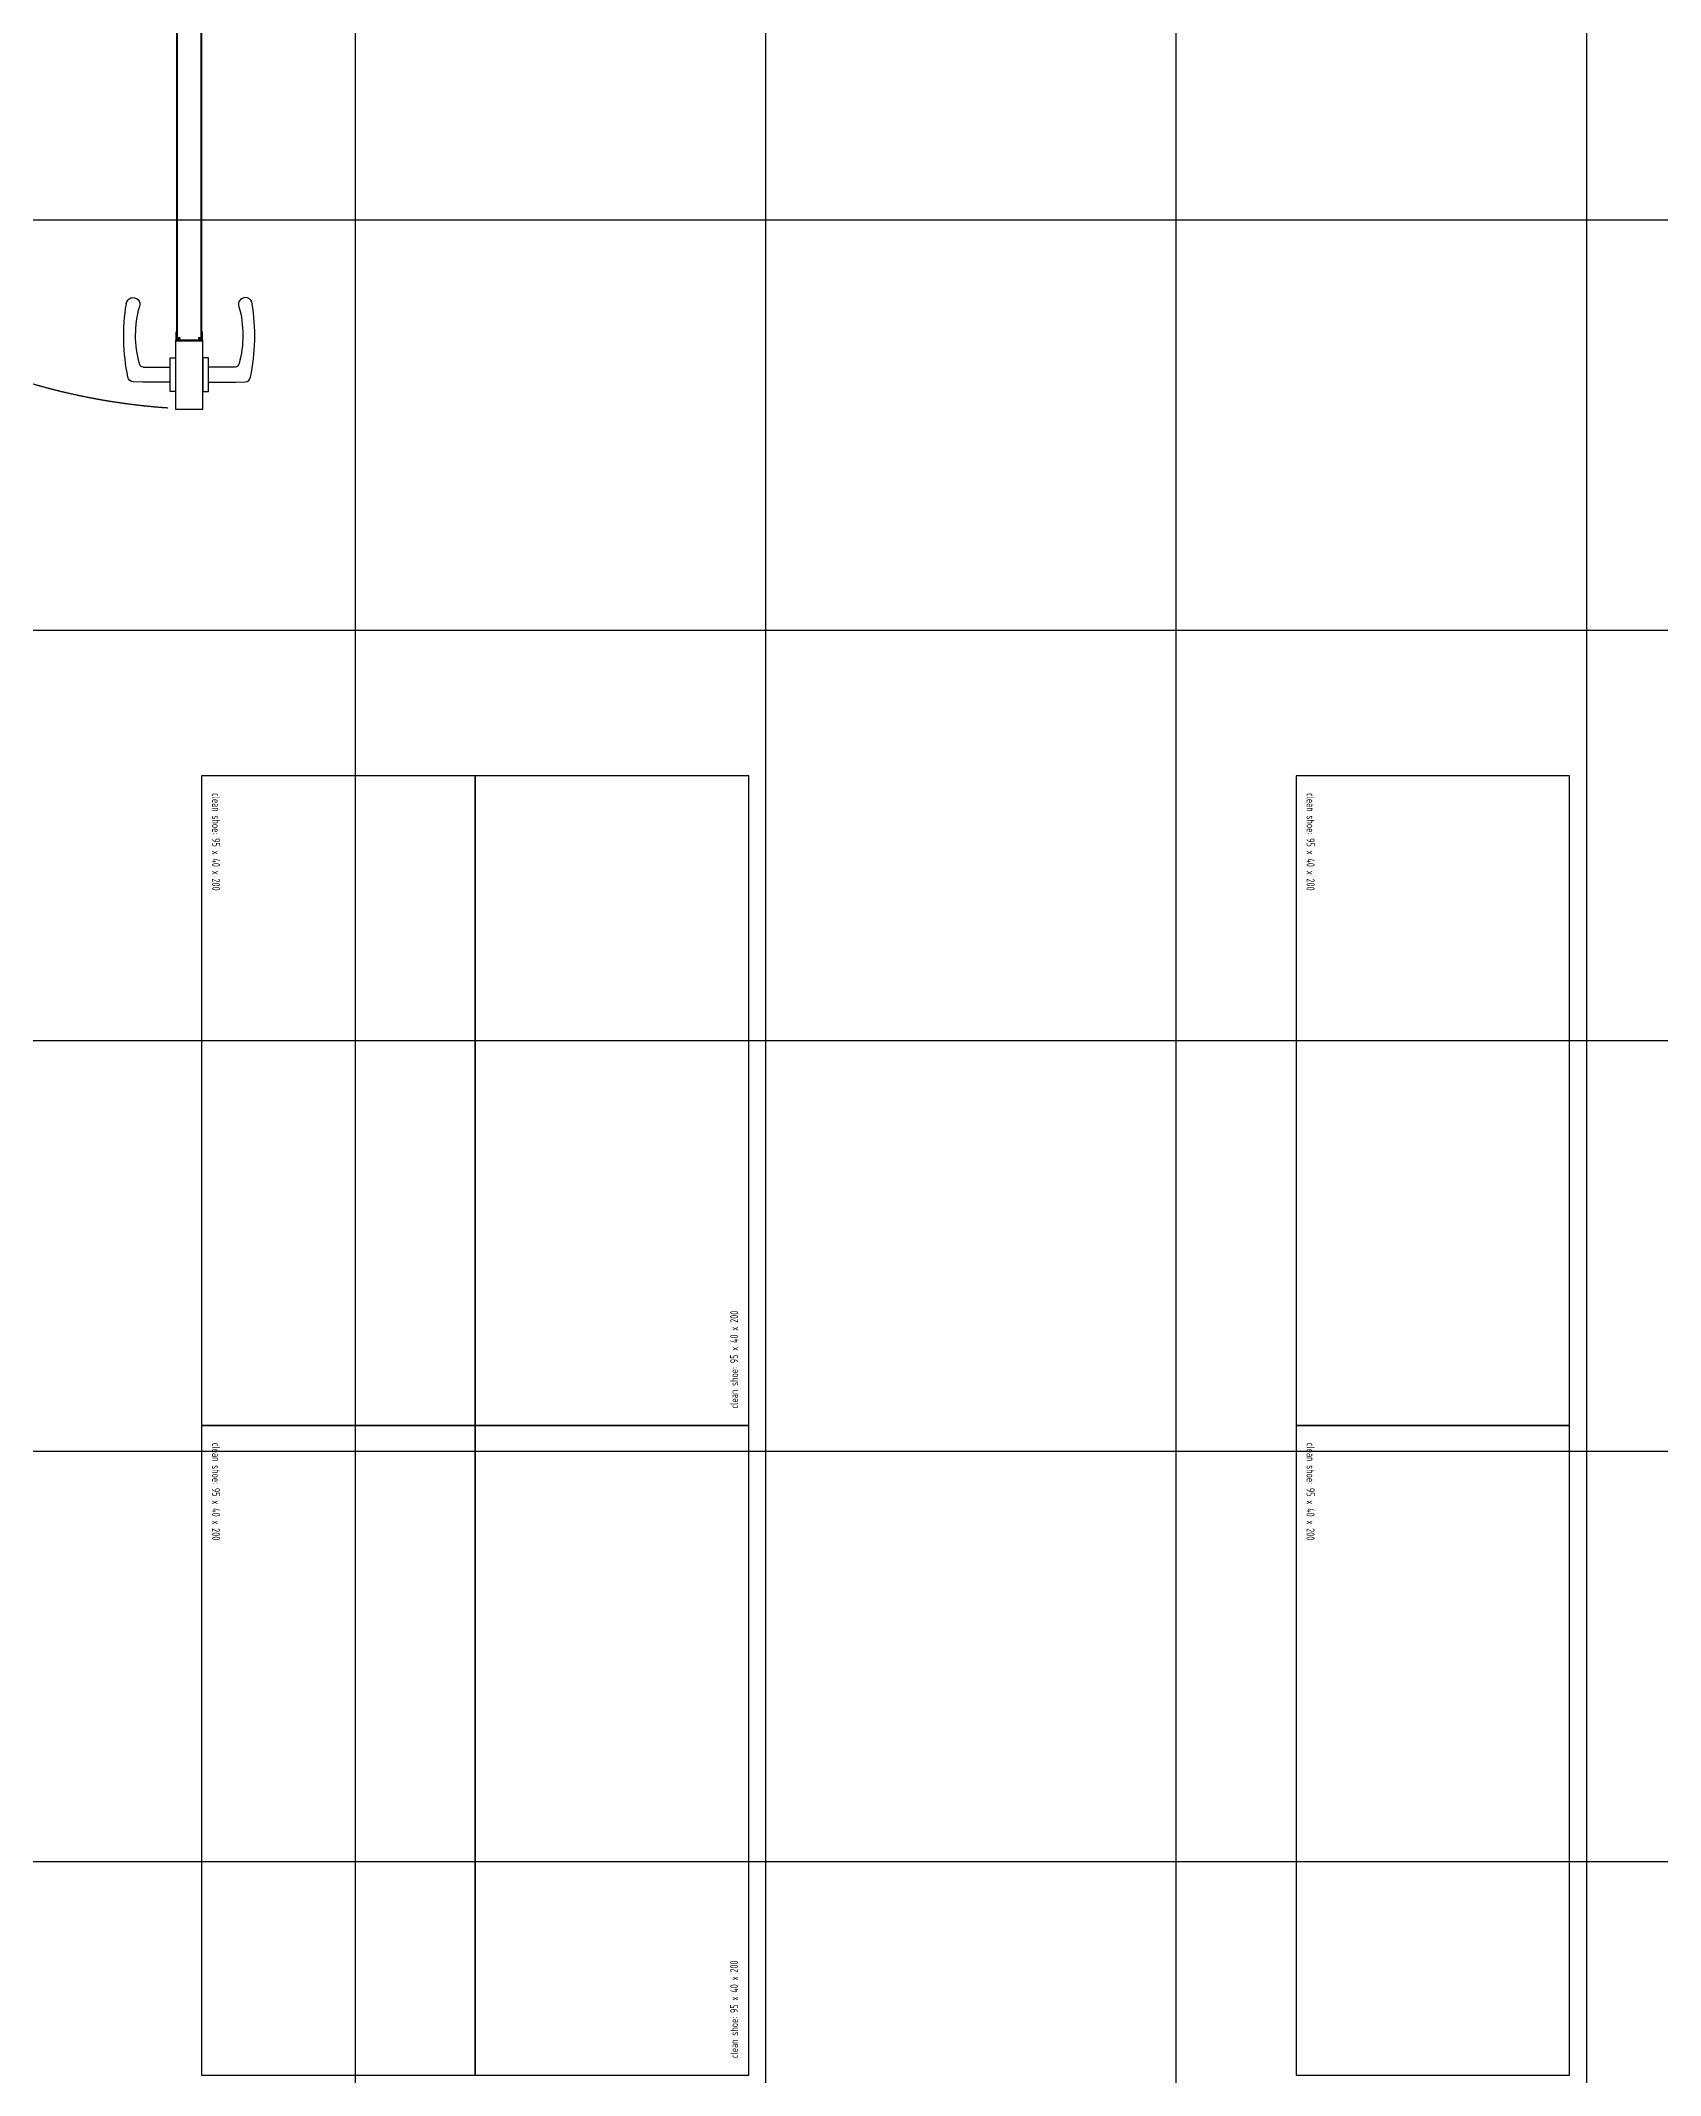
# Model space of a CAD drawing. Extents: x -32000 to 290600, y -96057 to 131250.
# Drawn here: x 247940 to 250308, y 9887 to 12862 of the extents above; entities that cross this region are included whole.
import ezdxf
from ezdxf.enums import TextEntityAlignment as Align

# ---------------------------------------------------------------- set-up
doc = ezdxf.new("R2010")
doc.units = 0
doc.linetypes.add('XFDP30$0$HIDDEN', pattern=[0.3, 0.2, -0.1])
for name, color, linetype in [('XFDP30$0$A-C1-PVC', 9, 'XFDP30$0$ZIGZAG'), ('XFDP30$0$A-Door (8K)', 9, 'Continuous'), ('XFDP30$0$B-Eq pattern (Belong to quotation) (50K)', 9, 'Continuous'), ('XFDR30-50K$0$A-R-Plan_Gown H-90cm', 9, 'Continuous')]:
    doc.layers.add(name, color=color, linetype=linetype)
doc.styles.add('XFDP30$0$AA-TXT', font='isocp.shx', dxfattribs={"width": 0.8, "bigfont": 'china.shx'})
doc.linetypes.add('XFDP30$0$ZIGZAG', pattern='A,0.0001,-0.2,[131,ltypeshp.shx,S=0.2,R=0,X=-0.2,Y=0],-0.4,[131,ltypeshp.shx,S=0.2,R=180,X=0.2,Y=0],-0.2', length=0.8001)

# ---------------------------------------------------------------- blocks, each defined once
blk = doc.blocks.new('XFDP30$0$GAD2205')
blk.add_lwpolyline([(0, 0.9), (-0.3, 1.2), (-18.1, 1.2, -0.414214), (-18.4, 1.5), (-18.4, 3.1, -0.414214), (-18.1, 3.4), (-13.7, 3.4, 0.414214), (-13.4, 3.7), (-13.4, 4.1, 0.414214), (-13.7, 4.4), (-18.1, 4.4, -0.414214), (-18.4, 4.7), (-18.4, 11.8, -0.414214), (-18.2, 12), (-18.2, 12, 0.414214), (-18, 12.2), (-18, 13.7, 0.72636), (-18.5, 13.9), (-19.3, 12.8, 0.158507), (-19.4, 12.6), (-19.4, 0.3, 0.414214), (-19.1, 0), (19.1, 0, 0.414214), (19.4, 0.3), (19.4, 12.6, 0.158507), (19.3, 12.8), (18.5, 13.9, 0.72636), (18, 13.7), (18, 12.2, 0.414214), (18.2, 12, -0.414214), (18.4, 11.8), (18.4, 4.7, -0.414214), (18.1, 4.4), (13.7, 4.4, 0.414214), (13.4, 4.1), (13.4, 3.7, 0.414214), (13.7, 3.4), (18.1, 3.4, -0.414214), (18.4, 3.1), (18.4, 1.5, -0.414214), (18.1, 1.2), (0.3, 1.2)], format="xyb", close=True)
blk = doc.blocks.new('XFDP30$0$Door-S100')
for p, q in [((8.79, 90.44), (8.79, 95.34)), ((8.79, 95.34), (9.59, 95.34)), ((9.59, 95.34), (9.59, 90.44)), ((9.59, 93.99), (13.59, 93.99)), ((13.59, 93.99), (14.97, 93.93)), ((9.59, 90.44), (8.79, 90.44)), ((13.54, 91.79), (9.59, 91.79))]:
    blk.add_line(p, q)
blk.add_lwpolyline([(4.79, 90.44), (4.79, 95.34), (3.99, 95.34), (3.99, 90.44)], close=True)
at = {"ltscale": 5}
for points in [[(8.79, 87.84), (8.79, 97.94), (4.79, 97.94), (4.79, 87.84)], [(5.05, 87.5), (5.05, 14.78), (4.99, 14.78), (4.99, 87.5)], [(8.59, 14.78), (8.53, 14.78), (8.53, 87.5), (8.59, 87.5)], [(8.79, 4.34), (8.79, 14.44), (4.79, 14.44), (4.79, 4.34)]]:
    blk.add_lwpolyline(points, close=True, dxfattribs=at)
blk.add_lwpolyline([(3.99, 93.99), (-0.01, 93.99), (-1.4, 93.93, 0.327495), (-2.19, 93.24, 0.089847), (-2.41, 82.51, 1.144881), (-0.48, 82.95, -0.137079), (-0.49, 91.27, -0.349357), (0.03, 91.79), (3.99, 91.79)], format="xyb")
blk.add_lwpolyline([(4.85, 87.91), (4.85, 86.68, 0.158507), (4.85, 86.66), (4.93, 86.55, 0.72636), (4.99, 86.57), (4.99, 86.72, 0.414214), (4.97, 86.74, -0.414214), (4.95, 86.76), (4.95, 87.47, -0.414214), (4.98, 87.5), (5.42, 87.5, 0.414214), (5.45, 87.53), (5.45, 87.57, 0.414214), (5.42, 87.6), (4.98, 87.6, -0.414214), (4.95, 87.63), (4.95, 87.79, -0.414214), (4.98, 87.82), (6.76, 87.82), (6.79, 87.85), (6.82, 87.82), (8.6, 87.82, -0.414214), (8.63, 87.79), (8.63, 87.63, -0.414214), (8.6, 87.6), (8.16, 87.6, 0.414214), (8.13, 87.57), (8.13, 87.53, 0.414214), (8.16, 87.5), (8.6, 87.5, -0.414214), (8.63, 87.47), (8.63, 86.76, -0.414214), (8.61, 86.74), (8.61, 86.74, 0.414214), (8.59, 86.72), (8.59, 86.57, 0.72636), (8.64, 86.55), (8.72, 86.66, 0.158507), (8.73, 86.68), (8.73, 87.91, 0.414214), (8.7, 87.94), (4.88, 87.94, 0.414214)], format="xyb", close=True, dxfattribs=at)
at = {"ltscale": 500}
for points in [[(3.25, -0.65), (3.25, 3.85), (3, 3.85), (3, -0.65)], [(8.49, 4.84), (3.99, 4.84), (3.99, 4.59), (8.49, 4.59)]]:
    blk.add_lwpolyline(points, close=True, dxfattribs=at)
at = {"linetype": 'XFDP30$0$HIDDEN', "ltscale": 0.1}
blk.add_arc((3.45, 4.39), 93.55, 0, 86.0689, dxfattribs=at)
at = {"extrusion": (0, 0, -1)}
for centre, major_axis, start_param, end_param in [((14.9, 93.05), (-0.624, 0.624), 0.866962, 2.13291), ((-13.75, 87.26), (21.29, 21.29), 0.585307, 0.943734), ((13.47, 91.2), (-0.417, 0.417), 0.901482, 2.245889), ((-0.83, 87.12), (10.93, 10.93), 0.51383, 1.058752), ((14.99, 82.6), (0.707, 0.707), 0.872811, 4.284184)]:
    blk.add_ellipse(centre, major_axis=major_axis, ratio=1, start_param=start_param, end_param=end_param, dxfattribs=at)
at = {"ltscale": 500, "extrusion": (0, 0, -1)}
blk.add_ellipse((3.45, 4.39), major_axis=(-0.495, 0.495), ratio=1, start_param=5.497787, end_param=11.780972, dxfattribs=at)
at = {"ltscale": 5, "xscale": 0.1000000000058208, "yscale": 0.1000000000058208, "zscale": 0.1000000000058208}
blk.add_blockref('XFDP30$0$GAD2205', (6.79, 14.34), dxfattribs=at)
at = {"color": 9, "style": 'XFDP30$0$AA-TXT', "width": 0.45}
blk.add_attdef('100X240', text='', height=10, dxfattribs=at).set_placement((52.5, 10), align=Align.MIDDLE_CENTER)
blk = doc.blocks.new('XFDP30$0$~boots_95 x 40 x 200')
for p, q in [((950, 400), (0, 400)), ((0, 400), (0, 0)), ((950, 0), (950, 400)), ((0, 0), (950, 0)), ((0, 0), (950, 0))]:
    blk.add_line(p, q)
blk.add_lwpolyline([(0, 0), (475, 0)])
at = {"color": 1, "style": 'XFDP30$0$AA-TXT', "width": 0.8}
blk.add_text('clean shoe: 95 x 40 x 200', height=11.7, dxfattribs=at).set_placement((25.2, 15.5))
blk = doc.blocks.new('XFDP30')
at = {"layer": 'XFDP30$0$A-C1-PVC', "ltscale": 0.25}
blk.add_line((246916, 10800), (259225, 10800), dxfattribs=at)
at = {"layer": 'XFDP30$0$A-Door (8K)'}
ref = blk.add_blockref('XFDP30$0$Door-S100', (248225, 13302.5), dxfattribs=dict(at, xscale=10, yscale=10, zscale=10, rotation=180))
ref.add_attrib('100X240', 'S_100x240', dxfattribs={"layer": '0', "color": 9, "height": 100, "rotation": 180, "style": 'XFDP30$0$AA-TXT', "text_generation_flag": 6, "width": 0.45}).set_placement((247700, 13202.5), align=Align.MIDDLE_CENTER)
at = {"layer": 'XFDP30$0$B-Eq pattern (Belong to quotation) (50K)'}
for p, rotation in [((248175, 11787.2), 270), ((248975, 10837.2), 89.99999999999999), ((249775, 11787.2), 270), ((248175, 10837.2), 270), ((248975, 9887.2), 89.99999999999999), ((249775, 10837.2), 270)]:
    blk.add_blockref('XFDP30$0$~boots_95 x 40 x 200', p, dxfattribs=dict(at, rotation=rotation))
blk = doc.blocks.new('H12PL3')
blk.add_blockref('XFDP30', (0, 0))
blk = doc.blocks.new('XFDR30-50K')
at = {"layer": 'XFDR30-50K$0$A-R-Plan_Gown H-90cm'}
for p, q in [((248400, -2100), (248400, 16300)), ((249000, -2100), (249000, 16300)), ((249600, -2100), (249600, 16300)), ((250200, -2100), (250200, 16300)), ((243300, 12600), (255185, 12600)), ((243300, 12000), (255185, 12000)), ((243300, 11400), (255185, 11400)), ((243300, 10800), (255185, 10800)), ((243300, 10200), (255185, 10200))]:
    blk.add_line(p, q, dxfattribs=at)

msp = doc.modelspace()

# ---------------------------------------------------------------- block references
for name in ['H12PL3', 'XFDR30-50K']:
    msp.add_blockref(name, (0, 0))

doc.saveas('drawing.dxf')
